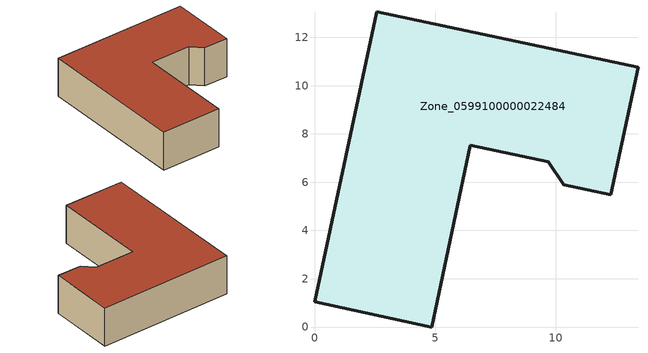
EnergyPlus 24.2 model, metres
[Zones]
Zone_0599100000022484
 floor ground (C_G): 10.32,5.89 9.69,6.85 6.45,7.54 4.85,0 0,1.04 2.57,13.05 13.4,10.77 12.27,5.47 z0
 wall outside (C_F): 13.4,10.77 2.57,13.05 0,1.04 4.85,0 6.45,7.54 9.69,6.85 10.32,5.89 12.27,5.47 13.4,10.77 z0:3.24
 roof outside (C_R): 12.27,5.47 13.4,10.77 2.57,13.05 0,1.04 4.85,0 6.45,7.54 9.69,6.85 10.32,5.89 z3.24
[BUILDING]
Pand.0599100000022484: North Axis=0; Terrain=City; Loads Convergence Tolerance Value=0.04; Temperature Convergence Tolerance Value=0.4; Solar Distribution=FullExterior; Maximum Number of Warmup Days=25; Minimum Number of Warmup Days=1
[Site:Location]
Rotterdam.The.Hague.AP_ZH_NLD Design_Conditions: Latitude=51.96; Longitude=4.45; Time Zone=1; Elevation=-4.5
[SITE:GROUNDTEMPERATURE:BUILDINGSURFACE]
18, 18, 18, 18, 18, 18, 18, 18, 18, 18, 18, 18
[MATERIAL] Thermal Absorptance=0.9; Solar Absorptance=0.7; Visible Absorptance=0.7
Name | Roughness | Thickness | Conductivity | Density | Specific Heat
G.TI.1975-1991 | MediumSmooth | 0.15 | 0.288461 | 540 | 1210
F.TI.1975-1991 | Rough | 0.3 | 0.230769 | 1920 | 840
R.TI.1975-1991 | MediumRough | 0.2 | 0.153846 | 1500 | 1000
[CONSTRUCTION]
C_G: G.TI.1975-1991
C_F: F.TI.1975-1991
C_R: R.TI.1975-1991
[ZONE]
Zone_0599100000022484: Type=1; Multiplier=1; Ceiling Height=Autocalculate; Volume=Autocalculate; Floor Area=autocalculate; Part of Total Floor Area=Yes
[ZONEINFILTRATION:DESIGNFLOWRATE]
Infil_Zone_0599100000022484: Zone or ZoneList or Space or SpaceList=Zone_0599100000022484; Schedule=AlwaysOn; Design Flow Rate Calculation Method=Flow/Area; Flow Rate per Floor Area=0.003; Constant Term Coefficient=1; Temperature Term Coefficient=0; Velocity Term Coefficient=0; Velocity Squared Term Coefficient=0
[HVACTEMPLATE:ZONE:IDEALLOADSAIRSYSTEM]
Zone_0599100000022484: Maximum Heating Supply Air Temperature=50; Minimum Cooling Supply Air Temperature=13; Maximum Heating Supply Air Humidity Ratio=0.0156; Minimum Cooling Supply Air Humidity Ratio=0.0077; Heating Limit=NoLimit; Cooling Limit=NoLimit; Dehumidification Control Type=ConstantSensibleHeatRatio; Cooling Sensible Heat Ratio=0.7; Dehumidification Setpoint=60; Humidification Control Type=None; Humidification Setpoint=30; Outdoor Air Method=None; Outdoor Air Flow Rate per Person=0.00944; Outdoor Air Flow Rate per Zone Floor Area=0; Outdoor Air Flow Rate per Zone=0; Demand Controlled Ventilation Type=None; Outdoor Air Economizer Type=NoEconomizer; Heat Recovery Type=None; Sensible Heat Recovery Effectiveness=0.7; Latent Heat Recovery Effectiveness=0.65
[ZONECONTROL:THERMOSTAT]
ThermostatControl_Zone_0599100000022484: Zone or ZoneList=Zone_0599100000022484; Control Type Schedule=DualSetpointControlType; Control 1=Thermostat_Zone_0599100000022484; Temperature Difference Between Cutout And Setpoint=0
[THERMOSTATSETPOINT:DUALSETPOINT]
Thermostat_Zone_0599100000022484: Heating Setpoint Temperature Schedule=HeatingSetpoint_Zone_0599100000022484; Cooling Setpoint Temperature Schedule=CoolingSetpoint_Zone_0599100000022484
[SCHEDULE:COMPACT]
HeatingSetpoint_Zone_0599100000022484: Through: 12/31, For: AllDays, Until: 24:00, 21
CoolingSetpoint_Zone_0599100000022484: Through: 12/31, For: AllDays, Until: 24:00, 24
DualSetpointControlType: Through: 12/31, For: AllDays, Until: 24:00, 4
AlwaysOn: Through: 12/31, For: AllDays, Until: 24:00, 1
